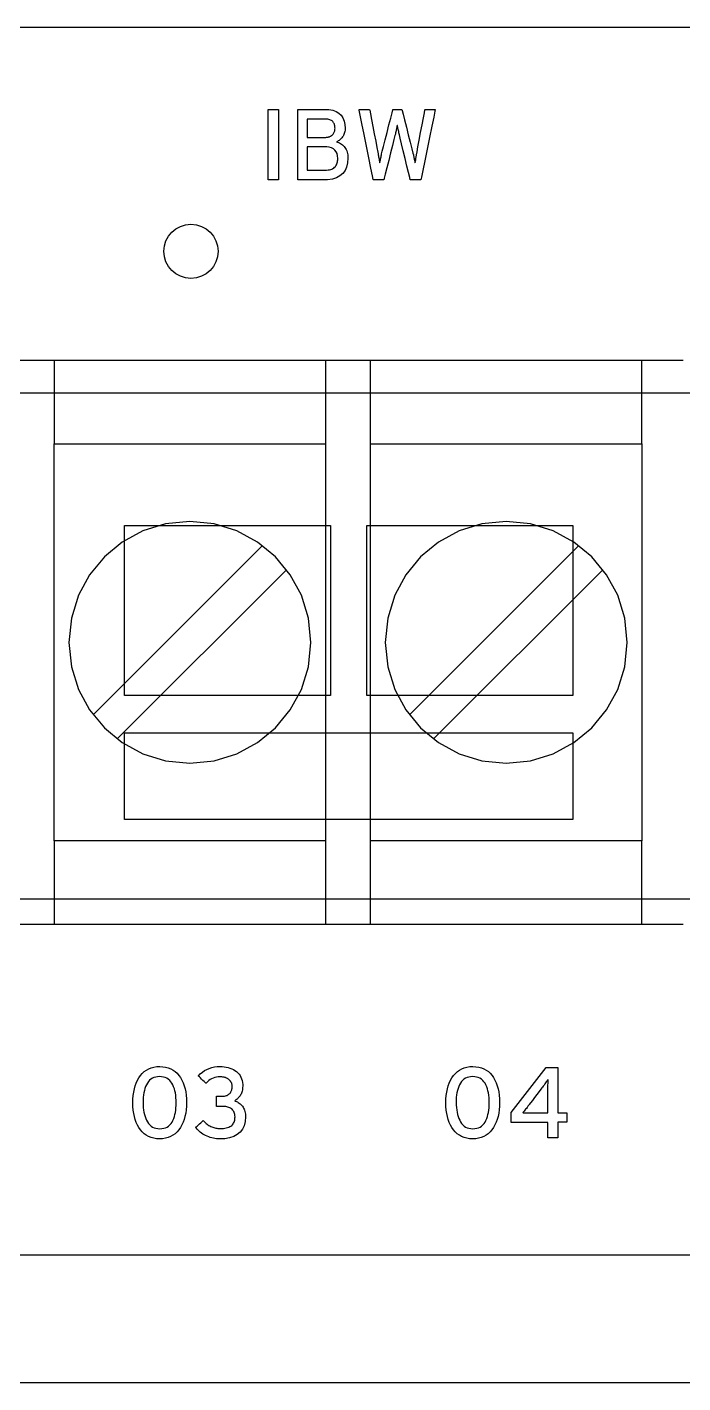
# Model space of a CAD drawing. Extents: x 1 to 47.7, y 0.2 to 33.3.
# Drawn here: x 27.581 to 28.488, y 10.156 to 12.033 of the extents above; entities that cross this region are included whole.
import ezdxf

# ---------------------------------------------------------------- set-up
doc = ezdxf.new("R2010")
doc.units = 0
doc.header["$MEASUREMENT"] = 0
for name, color, linetype in [('1_1__SCREW_TERMINAL_BLOCK_', 7, 'CONTINUOUS'), ('1_2__CONNECTORIZED_RELAY__', 7, 'CONTINUOUS'), ('4_0_____DWG', 7, 'CONTINUOUS')]:
    doc.layers.add(name, color=color, linetype=linetype)

msp = doc.modelspace()

# ---------------------------------------------------------------- linework, layer by layer
at = {"layer": '1_1__SCREW_TERMINAL_BLOCK_'}
for points in [[(28.4887, 11.5711), (28.3373, 11.5711), (28.0249, 11.5711), (27.7125, 11.5711), (27.5611, 11.5711)], [(27.6187, 11.5711), (27.6187, 11.4561)], [(27.9937, 11.5711), (27.9937, 11.4561)], [(28.0562, 11.4561), (28.0562, 11.5711)], [(28.4312, 11.4561), (28.4312, 11.5711)], [(27.9937, 10.9062), (27.6187, 10.9062), (27.6187, 11.4561), (27.9937, 11.4561), (27.9937, 10.9062)], [(28.4312, 10.9062), (28.0562, 10.9062), (28.0562, 11.4561), (28.4312, 11.4561), (28.4312, 10.9062)], [(27.6723, 11.0809), (27.9066, 11.3151)], [(28.1098, 11.0809), (28.3441, 11.3151)], [(27.94, 11.2817), (27.7057, 11.0474)], [(28.3775, 11.2817), (28.1432, 11.0474)], [(27.6187, 10.9062), (27.6187, 10.7912)], [(27.9937, 10.9062), (27.9937, 10.7912)], [(28.0562, 10.7912), (28.0562, 10.9062)], [(28.4312, 10.7912), (28.4312, 10.9062)], [(27.5611, 10.7912), (27.7125, 10.7912), (28.0249, 10.7912), (28.3373, 10.7912), (28.4887, 10.7912)]]:
    msp.add_lwpolyline(points, dxfattribs=at)
for points in [[(27.9736, 11.1811), (27.9702, 11.2148), (27.9604, 11.2462), (27.945, 11.2747), (27.9245, 11.2995), (27.8998, 11.3199), (27.8713, 11.3354), (27.8399, 11.3451), (27.8061, 11.3486), (27.7724, 11.3451), (27.741, 11.3354), (27.7126, 11.3199), (27.6879, 11.2995), (27.6674, 11.2747), (27.652, 11.2462), (27.6423, 11.2148), (27.6389, 11.1811), (27.6423, 11.1474), (27.652, 11.116), (27.6674, 11.0876), (27.6879, 11.0628), (27.7126, 11.0423), (27.741, 11.0269), (27.7724, 11.0171), (27.8061, 11.0137), (27.8399, 11.0171), (27.8713, 11.0269), (27.8998, 11.0423), (27.9245, 11.0628), (27.945, 11.0876), (27.9604, 11.116), (27.9702, 11.1474)], [(28.4111, 11.1811), (28.4077, 11.2148), (28.3979, 11.2462), (28.3825, 11.2747), (28.3621, 11.2995), (28.3373, 11.3199), (28.3088, 11.3354), (28.2774, 11.3451), (28.2437, 11.3486), (28.21, 11.3451), (28.1786, 11.3354), (28.1502, 11.3199), (28.1254, 11.2995), (28.105, 11.2747), (28.0895, 11.2462), (28.0798, 11.2148), (28.0764, 11.1811), (28.0798, 11.1474), (28.0895, 11.116), (28.105, 11.0876), (28.1254, 11.0628), (28.1502, 11.0423), (28.1786, 11.0269), (28.21, 11.0171), (28.2437, 11.0137), (28.2774, 11.0171), (28.3088, 11.0269), (28.3373, 11.0423), (28.3621, 11.0628), (28.3825, 11.0876), (28.3979, 11.116), (28.4077, 11.1474)]]:
    msp.add_lwpolyline(points, close=True, dxfattribs=at)
at = {"layer": '1_2__CONNECTORIZED_RELAY__'}
for points in [[(28.504, 11.526), (28.2071, 11.526), (27.9042, 11.526), (27.7552, 11.526), (27.6103, 11.526), (27.4713, 11.526)], [(28.0008, 11.1077), (27.7158, 11.1077), (27.7158, 11.3427), (28.0008, 11.3427), (28.0008, 11.1077)], [(28.3358, 11.1077), (28.0508, 11.1077), (28.0508, 11.3427), (28.3358, 11.3427), (28.3358, 11.1077)], [(28.3358, 10.936), (27.7158, 10.936), (27.7158, 11.056), (28.3358, 11.056), (28.3358, 10.936)], [(27.5478, 10.8259), (27.8447, 10.8259), (28.1475, 10.8259), (28.2965, 10.8259), (28.4414, 10.8259), (28.5804, 10.8259)]]:
    msp.add_lwpolyline(points, dxfattribs=at)
at = {"layer": '4_0_____DWG'}
for points in [[(27.5588, 12.0327), (27.6118, 12.0327), (27.6657, 12.0327), (27.7205, 12.0327), (27.7761, 12.0327), (27.8326, 12.0327), (27.8899, 12.0327), (27.948, 12.0327), (28.0069, 12.0327), (28.0665, 12.0327), (28.127, 12.0327), (28.1882, 12.0327), (28.2502, 12.0327), (28.3763, 12.0327), (28.5053, 12.0327)], [(27.9147, 11.8214), (27.9147, 11.9186), (27.9288, 11.9186), (27.9288, 11.8214), (27.9147, 11.8214)], [(28.315, 10.5172), (28.315, 10.4954), (28.3013, 10.4954), (28.3013, 10.5167), (28.2504, 10.5167), (28.2504, 10.5306), (28.2989, 10.5925), (28.315, 10.5925), (28.315, 10.53), (28.3275, 10.53), (28.3275, 10.5172), (28.315, 10.5172)], [(28.5053, 10.3327), (28.3763, 10.3327), (28.2502, 10.3327), (28.1882, 10.3327), (28.127, 10.3327), (28.0665, 10.3327), (28.0069, 10.3327), (27.948, 10.3327), (27.8899, 10.3327), (27.8326, 10.3327), (27.7761, 10.3327), (27.7205, 10.3327), (27.6657, 10.3327), (27.6118, 10.3327), (27.5588, 10.3327)], [(28.5245, 10.1561), (28.4522, 10.1561), (28.3807, 10.1561), (28.3101, 10.1561), (28.2404, 10.1561), (28.1715, 10.1561), (28.1035, 10.1561), (28.0364, 10.1561), (27.9701, 10.1561), (27.9048, 10.1561), (27.8405, 10.1561), (27.777, 10.1561), (27.7146, 10.1561), (27.6531, 10.1561), (27.5925, 10.1561), (27.533, 10.1561)]]:
    msp.add_lwpolyline(points, dxfattribs=at)
for points in [[(28.0249, 11.8512), (28.0244, 11.8447), (28.023, 11.8389), (28.0208, 11.834), (28.0177, 11.8299), (28.0138, 11.8266), (28.0089, 11.8241), (28.0033, 11.8224), (27.9967, 11.8215), (27.9925, 11.8214), (27.9899, 11.8214), (27.9853, 11.8214), (27.9794, 11.8214), (27.973, 11.8214), (27.9666, 11.8214), (27.9611, 11.8214), (27.9571, 11.8214), (27.9554, 11.8214), (27.9553, 11.8243), (27.9553, 11.8335), (27.9553, 11.8472), (27.9553, 11.8634), (27.9553, 11.8804), (27.9553, 11.8962), (27.9553, 11.909), (27.9553, 11.9169), (27.9555, 11.9186), (27.9579, 11.9186), (27.9624, 11.9186), (27.9684, 11.9186), (27.9751, 11.9186), (27.9817, 11.9186), (27.9876, 11.9186), (27.9919, 11.9186), (27.994, 11.9186), (27.9986, 11.9184), (28.0039, 11.9175), (28.0084, 11.9159), (28.0123, 11.9136), (28.0155, 11.9107), (28.0179, 11.907), (28.0197, 11.9027), (28.0207, 11.8977), (28.0211, 11.893), (28.021, 11.8913), (28.0208, 11.8898), (28.0206, 11.8882), (28.0202, 11.8868), (28.0198, 11.8854), (28.0193, 11.8841), (28.0187, 11.8828), (28.018, 11.8817), (28.0172, 11.8806), (28.0164, 11.8795), (28.0155, 11.8785), (28.0145, 11.8776), (28.0135, 11.8767), (28.0125, 11.8759), (28.0113, 11.8752), (28.0102, 11.8745), (28.0092, 11.8739), (28.0106, 11.8735), (28.0119, 11.873), (28.0133, 11.8723), (28.0146, 11.8716), (28.0158, 11.8708), (28.0171, 11.8698), (28.0183, 11.8687), (28.0194, 11.8675), (28.0206, 11.8662), (28.0216, 11.8648), (28.0224, 11.8632), (28.0232, 11.8615), (28.0238, 11.8597), (28.0243, 11.8578), (28.0246, 11.8557), (28.0248, 11.8535)], [(28.1257, 11.8214), (28.1252, 11.8214), (28.1238, 11.8214), (28.1217, 11.8214), (28.1193, 11.8214), (28.1168, 11.8214), (28.1145, 11.8214), (28.1126, 11.8214), (28.1113, 11.8214), (28.111, 11.8215), (28.1102, 11.8247), (28.1086, 11.8313), (28.1064, 11.8404), (28.1039, 11.8508), (28.1013, 11.8615), (28.099, 11.8712), (28.0972, 11.8789), (28.0961, 11.8834), (28.0957, 11.8849), (28.0953, 11.8865), (28.095, 11.8881), (28.0946, 11.8896), (28.0943, 11.8911), (28.094, 11.8925), (28.0937, 11.8939), (28.0934, 11.8953), (28.0932, 11.8966), (28.0929, 11.8963), (28.0926, 11.8949), (28.0924, 11.8935), (28.092, 11.8921), (28.0917, 11.8907), (28.0914, 11.8892), (28.0911, 11.8876), (28.0907, 11.8861), (28.0904, 11.8845), (28.0899, 11.8826), (28.0885, 11.8771), (28.0864, 11.8688), (28.0839, 11.8587), (28.0812, 11.848), (28.0786, 11.8379), (28.0764, 11.8293), (28.0749, 11.8234), (28.0744, 11.8214), (28.0739, 11.8214), (28.0724, 11.8214), (28.0704, 11.8214), (28.0681, 11.8214), (28.0656, 11.8214), (28.0633, 11.8214), (28.0615, 11.8214), (28.0603, 11.8214), (28.0599, 11.8217), (28.0589, 11.8269), (28.0567, 11.8374), (28.0538, 11.8517), (28.0505, 11.8678), (28.0472, 11.8842), (28.0442, 11.8991), (28.0418, 11.9108), (28.0404, 11.9176), (28.0403, 11.9186), (28.0413, 11.9186), (28.043, 11.9186), (28.0453, 11.9186), (28.0477, 11.9186), (28.0502, 11.9186), (28.0524, 11.9186), (28.054, 11.9186), (28.0548, 11.9186), (28.0551, 11.9175), (28.056, 11.9127), (28.0575, 11.9049), (28.0593, 11.8953), (28.0613, 11.8849), (28.0632, 11.8748), (28.0649, 11.8661), (28.0661, 11.8598), (28.0666, 11.8572), (28.0668, 11.8559), (28.0671, 11.8545), (28.0673, 11.8531), (28.0676, 11.8517), (28.0678, 11.8502), (28.0681, 11.8487), (28.0683, 11.8473), (28.0685, 11.8458), (28.0688, 11.8446), (28.0691, 11.8461), (28.0694, 11.8475), (28.0697, 11.849), (28.07, 11.8504), (28.0703, 11.8519), (28.0706, 11.8533), (28.0709, 11.8547), (28.0712, 11.8561), (28.0714, 11.8573), (28.0723, 11.8608), (28.0741, 11.8676), (28.0764, 11.8767), (28.079, 11.887), (28.0816, 11.8974), (28.084, 11.9067), (28.0858, 11.914), (28.0869, 11.9181), (28.0871, 11.9186), (28.088, 11.9186), (28.0895, 11.9186), (28.0914, 11.9186), (28.0935, 11.9186), (28.0956, 11.9186), (28.0974, 11.9186), (28.0988, 11.9186), (28.0994, 11.9186), (28.0998, 11.9173), (28.1011, 11.9122), (28.1031, 11.9041), (28.1056, 11.8942), (28.1083, 11.8835), (28.1109, 11.8732), (28.1131, 11.8644), (28.1146, 11.8582), (28.1153, 11.8557), (28.1155, 11.8546), (28.1158, 11.8534), (28.1161, 11.8522), (28.1164, 11.8509), (28.1166, 11.8496), (28.1169, 11.8483), (28.1172, 11.847), (28.1174, 11.8456), (28.1177, 11.8447), (28.118, 11.8461), (28.1182, 11.8476), (28.1185, 11.849), (28.1187, 11.8503), (28.1189, 11.8516), (28.1191, 11.8528), (28.1193, 11.854), (28.1195, 11.8551), (28.1197, 11.8561), (28.1204, 11.8599), (28.1217, 11.867), (28.1235, 11.8764), (28.1254, 11.8869), (28.1274, 11.8975), (28.1292, 11.9069), (28.1306, 11.9142), (28.1313, 11.9182), (28.1316, 11.9186), (28.1326, 11.9186), (28.1343, 11.9186), (28.1365, 11.9186), (28.1389, 11.9186), (28.1413, 11.9186), (28.1433, 11.9186), (28.1448, 11.9186), (28.1456, 11.9186), (28.1451, 11.9164), (28.1434, 11.9082), (28.1408, 11.8954), (28.1377, 11.88), (28.1343, 11.8635), (28.1311, 11.8477), (28.1283, 11.8342), (28.1264, 11.8249)], [(28.007, 11.8926), (28.0069, 11.8938), (28.0068, 11.895), (28.0066, 11.8962), (28.0063, 11.8973), (28.006, 11.8984), (28.0056, 11.8994), (28.005, 11.9004), (28.0045, 11.9013), (28.0037, 11.9021), (28.0029, 11.9028), (28.0019, 11.9035), (28.0008, 11.904), (27.9997, 11.9044), (27.9984, 11.9048), (27.997, 11.9051), (27.9955, 11.9052), (27.9939, 11.9053), (27.9929, 11.9053), (27.9904, 11.9053), (27.9867, 11.9053), (27.9824, 11.9053), (27.978, 11.9053), (27.9739, 11.9053), (27.9707, 11.9053), (27.9689, 11.9053), (27.9686, 11.9051), (27.9686, 11.9032), (27.9686, 11.9001), (27.9686, 11.896), (27.9686, 11.8916), (27.9686, 11.8873), (27.9686, 11.8837), (27.9686, 11.8811), (27.9686, 11.8801), (27.9696, 11.8801), (27.9722, 11.8801), (27.9759, 11.8801), (27.9802, 11.8801), (27.9846, 11.8801), (27.9886, 11.8801), (27.9918, 11.8801), (27.9936, 11.8801), (27.9943, 11.8801), (27.9951, 11.8802), (27.9959, 11.8802), (27.9967, 11.8803), (27.9974, 11.8805), (27.9981, 11.8806), (27.9987, 11.8808), (27.9994, 11.881), (27.9999, 11.8813), (28.0005, 11.8816), (28.001, 11.8818), (28.0016, 11.8821), (28.0021, 11.8825), (28.0025, 11.8828), (28.003, 11.8831), (28.0034, 11.8835), (28.0038, 11.8839), (28.0044, 11.8845), (28.005, 11.8853), (28.0055, 11.8862), (28.0059, 11.8872), (28.0063, 11.8882), (28.0066, 11.8892), (28.0068, 11.8903), (28.0069, 11.8914)], [(28.0108, 11.8508), (28.0105, 11.8544), (28.0098, 11.8576), (28.0086, 11.8602), (28.0069, 11.8625), (28.0047, 11.8643), (28.0021, 11.8656), (27.999, 11.8665), (27.9955, 11.867), (27.9937, 11.867), (27.9915, 11.867), (27.988, 11.867), (27.9837, 11.867), (27.9791, 11.867), (27.9748, 11.867), (27.9713, 11.867), (27.9691, 11.867), (27.9686, 11.8668), (27.9686, 11.8648), (27.9686, 11.8608), (27.9686, 11.8556), (27.9686, 11.8499), (27.9686, 11.8442), (27.9686, 11.8394), (27.9686, 11.836), (27.9686, 11.8347), (27.9696, 11.8347), (27.9723, 11.8347), (27.9761, 11.8347), (27.9805, 11.8347), (27.9849, 11.8347), (27.989, 11.8347), (27.9921, 11.8347), (27.9937, 11.8347), (27.9952, 11.8347), (27.9973, 11.8349), (27.9992, 11.8352), (28.001, 11.8356), (28.0026, 11.8361), (28.004, 11.8368), (28.0053, 11.8376), (28.0064, 11.8386), (28.0074, 11.8396), (28.0082, 11.8407), (28.0089, 11.8419), (28.0095, 11.8432), (28.01, 11.8446), (28.0104, 11.846), (28.0106, 11.8475), (28.0108, 11.8491)], [(27.8452, 11.7224), (27.8444, 11.7148), (27.8422, 11.7078), (27.8388, 11.7014), (27.8342, 11.6959), (27.8286, 11.6913), (27.8223, 11.6878), (27.8152, 11.6857), (27.8077, 11.6849), (27.8001, 11.6857), (27.7931, 11.6878), (27.7867, 11.6913), (27.7812, 11.6959), (27.7766, 11.7014), (27.7731, 11.7078), (27.7709, 11.7148), (27.7702, 11.7224), (27.7709, 11.7299), (27.7731, 11.737), (27.7766, 11.7434), (27.7812, 11.7489), (27.7867, 11.7535), (27.7931, 11.7569), (27.8001, 11.7591), (27.8077, 11.7599), (27.8152, 11.7591), (27.8223, 11.7569), (27.8286, 11.7535), (27.8342, 11.7489), (27.8388, 11.7434), (27.8422, 11.737), (27.8444, 11.7299)], [(27.8015, 10.5441), (27.8014, 10.539), (27.801, 10.5341), (27.8004, 10.5294), (27.7994, 10.525), (27.7983, 10.5208), (27.7968, 10.5168), (27.7952, 10.5131), (27.7932, 10.5096), (27.791, 10.5064), (27.7885, 10.5035), (27.7858, 10.501), (27.7828, 10.4989), (27.7796, 10.4971), (27.7761, 10.4957), (27.7724, 10.4947), (27.7685, 10.4941), (27.7643, 10.4938), (27.7601, 10.4941), (27.7562, 10.4947), (27.7525, 10.4957), (27.7491, 10.4971), (27.7459, 10.4988), (27.743, 10.5009), (27.7403, 10.5034), (27.7378, 10.5063), (27.7356, 10.5095), (27.7337, 10.5129), (27.732, 10.5166), (27.7305, 10.5205), (27.7294, 10.5247), (27.7285, 10.5291), (27.7278, 10.5337), (27.7274, 10.5387), (27.7273, 10.5438), (27.7274, 10.549), (27.7278, 10.5539), (27.7285, 10.5586), (27.7294, 10.563), (27.7306, 10.5673), (27.732, 10.5712), (27.7337, 10.5749), (27.7357, 10.5784), (27.738, 10.5816), (27.7404, 10.5845), (27.7432, 10.587), (27.7461, 10.5892), (27.7493, 10.5909), (27.7528, 10.5923), (27.7565, 10.5933), (27.7604, 10.5939), (27.7645, 10.5941), (27.7687, 10.5938), (27.7727, 10.5932), (27.7764, 10.5922), (27.7798, 10.5909), (27.783, 10.5892), (27.786, 10.5871), (27.7887, 10.5846), (27.7911, 10.5818), (27.7933, 10.5786), (27.7952, 10.5751), (27.7969, 10.5714), (27.7983, 10.5675), (27.7995, 10.5633), (27.8004, 10.5589), (27.801, 10.5542), (27.8014, 10.5493)], [(27.8833, 10.5242), (27.8827, 10.5178), (27.8813, 10.5121), (27.879, 10.5072), (27.8758, 10.503), (27.8718, 10.4997), (27.8669, 10.497), (27.8611, 10.4952), (27.8544, 10.4941), (27.8477, 10.4938), (27.8454, 10.4939), (27.8431, 10.4941), (27.8409, 10.4944), (27.8387, 10.4948), (27.8365, 10.4954), (27.8344, 10.496), (27.8322, 10.4967), (27.8301, 10.4975), (27.828, 10.4984), (27.826, 10.4994), (27.8241, 10.5005), (27.8223, 10.5017), (27.8206, 10.503), (27.819, 10.5044), (27.8175, 10.5058), (27.8161, 10.5073), (27.8148, 10.509), (27.8142, 10.51), (27.8149, 10.5106), (27.8161, 10.5116), (27.8177, 10.513), (27.8195, 10.5146), (27.8213, 10.5162), (27.8229, 10.5176), (27.8241, 10.5187), (27.8248, 10.5193), (27.8255, 10.5186), (27.8266, 10.5174), (27.8277, 10.5163), (27.8288, 10.5153), (27.83, 10.5143), (27.8312, 10.5134), (27.8325, 10.5126), (27.8338, 10.5118), (27.8351, 10.5111), (27.8365, 10.5105), (27.8379, 10.51), (27.8393, 10.5095), (27.8407, 10.5091), (27.8421, 10.5088), (27.8436, 10.5085), (27.845, 10.5083), (27.8464, 10.5082), (27.8478, 10.5082), (27.8502, 10.5082), (27.8525, 10.5084), (27.8546, 10.5086), (27.8566, 10.509), (27.8584, 10.5095), (27.8601, 10.5101), (27.8616, 10.5108), (27.8629, 10.5116), (27.8641, 10.5125), (27.865, 10.5135), (27.8659, 10.5146), (27.8667, 10.5157), (27.8673, 10.517), (27.8678, 10.5183), (27.8682, 10.5197), (27.8685, 10.5212), (27.8686, 10.5228), (27.8687, 10.5245), (27.8686, 10.5261), (27.8683, 10.5276), (27.868, 10.5291), (27.8676, 10.5304), (27.867, 10.5316), (27.8663, 10.5328), (27.8655, 10.5338), (27.8646, 10.5348), (27.8636, 10.5356), (27.8625, 10.5363), (27.8613, 10.5369), (27.86, 10.5375), (27.8587, 10.5379), (27.8572, 10.5383), (27.8557, 10.5385), (27.8542, 10.5387), (27.8525, 10.5388), (27.8515, 10.5388), (27.8509, 10.5388), (27.8499, 10.5388), (27.8486, 10.5388), (27.8472, 10.5388), (27.8457, 10.5388), (27.8444, 10.5388), (27.8434, 10.5388), (27.8428, 10.5388), (27.8428, 10.539), (27.8428, 10.54), (27.8428, 10.5417), (27.8428, 10.5439), (27.8428, 10.5462), (27.8428, 10.5485), (27.8428, 10.5506), (27.8428, 10.5521), (27.8428, 10.5529), (27.8429, 10.5529), (27.8436, 10.5529), (27.8447, 10.5529), (27.8461, 10.5529), (27.8475, 10.5529), (27.8489, 10.5529), (27.8502, 10.5529), (27.8511, 10.5529), (27.8514, 10.5529), (27.8527, 10.553), (27.8541, 10.5531), (27.8554, 10.5533), (27.8567, 10.5537), (27.8578, 10.5541), (27.8589, 10.5547), (27.8598, 10.5553), (27.8607, 10.5561), (27.8615, 10.5569), (27.8622, 10.5578), (27.8628, 10.5588), (27.8633, 10.5597), (27.8638, 10.5607), (27.8641, 10.5618), (27.8644, 10.5629), (27.8646, 10.564), (27.8647, 10.5652), (27.8647, 10.5664), (27.8647, 10.5668), (27.8647, 10.5673), (27.8647, 10.5678), (27.8646, 10.5683), (27.8645, 10.5688), (27.8644, 10.5694), (27.8643, 10.5699), (27.8642, 10.5704), (27.864, 10.5709), (27.8638, 10.5715), (27.8635, 10.572), (27.8632, 10.5725), (27.8629, 10.573), (27.8626, 10.5735), (27.8622, 10.5739), (27.8618, 10.5744), (27.8614, 10.5748), (27.8609, 10.5753), (27.8604, 10.5757), (27.8599, 10.5762), (27.8594, 10.5766), (27.8588, 10.577), (27.8581, 10.5774), (27.8575, 10.5777), (27.8568, 10.5781), (27.8561, 10.5784), (27.8553, 10.5787), (27.8544, 10.5789), (27.8536, 10.5791), (27.8526, 10.5793), (27.8517, 10.5794), (27.8506, 10.5796), (27.8496, 10.5796), (27.8485, 10.5797), (27.8473, 10.5797), (27.8453, 10.5796), (27.8429, 10.5793), (27.8406, 10.5788), (27.8384, 10.5781), (27.8363, 10.5771), (27.8342, 10.5759), (27.8323, 10.5745), (27.8304, 10.5728), (27.8286, 10.5709), (27.8281, 10.5709), (27.8272, 10.5718), (27.8258, 10.5732), (27.8241, 10.5748), (27.8224, 10.5765), (27.8207, 10.5782), (27.8193, 10.5796), (27.8183, 10.5806), (27.8179, 10.5809), (27.8206, 10.5837), (27.8235, 10.5862), (27.8265, 10.5883), (27.8297, 10.5901), (27.833, 10.5915), (27.8365, 10.5927), (27.8401, 10.5935), (27.8439, 10.5939), (27.8476, 10.5941), (27.8507, 10.594), (27.8536, 10.5937), (27.8564, 10.5932), (27.859, 10.5926), (27.8616, 10.5918), (27.864, 10.5908), (27.8664, 10.5897), (27.8686, 10.5884), (27.8706, 10.5869), (27.8725, 10.5852), (27.8742, 10.5834), (27.8756, 10.5814), (27.8768, 10.5793), (27.8778, 10.577), (27.8785, 10.5746), (27.879, 10.572), (27.8793, 10.5693), (27.8794, 10.5669), (27.8792, 10.565), (27.8791, 10.5633), (27.8788, 10.5616), (27.8785, 10.56), (27.8781, 10.5585), (27.8776, 10.5572), (27.877, 10.5559), (27.8764, 10.5547), (27.8757, 10.5536), (27.8749, 10.5525), (27.8741, 10.5515), (27.8732, 10.5506), (27.8723, 10.5497), (27.8714, 10.5488), (27.8704, 10.548), (27.8694, 10.5473), (27.8683, 10.5466), (27.869, 10.5461), (27.8705, 10.5456), (27.8719, 10.545), (27.8732, 10.5443), (27.8745, 10.5434), (27.8757, 10.5425), (27.8768, 10.5415), (27.8778, 10.5403), (27.8788, 10.5391), (27.8797, 10.5378), (27.8805, 10.5364), (27.8812, 10.535), (27.8818, 10.5334), (27.8823, 10.5318), (27.8827, 10.53), (27.883, 10.5282), (27.8832, 10.5262)], [(28.2345, 10.5441), (28.2344, 10.539), (28.234, 10.5341), (28.2334, 10.5294), (28.2324, 10.525), (28.2313, 10.5208), (28.2298, 10.5168), (28.2281, 10.5131), (28.2262, 10.5096), (28.224, 10.5064), (28.2215, 10.5035), (28.2188, 10.501), (28.2158, 10.4989), (28.2126, 10.4971), (28.2091, 10.4957), (28.2054, 10.4947), (28.2015, 10.4941), (28.1973, 10.4938), (28.1931, 10.4941), (28.1892, 10.4947), (28.1855, 10.4957), (28.1821, 10.4971), (28.1789, 10.4988), (28.176, 10.5009), (28.1733, 10.5034), (28.1708, 10.5063), (28.1686, 10.5095), (28.1666, 10.5129), (28.1649, 10.5166), (28.1635, 10.5205), (28.1623, 10.5247), (28.1614, 10.5291), (28.1608, 10.5337), (28.1604, 10.5387), (28.1603, 10.5438), (28.1604, 10.549), (28.1608, 10.5539), (28.1615, 10.5586), (28.1624, 10.563), (28.1636, 10.5673), (28.165, 10.5712), (28.1667, 10.5749), (28.1687, 10.5784), (28.171, 10.5816), (28.1734, 10.5845), (28.1762, 10.587), (28.1791, 10.5892), (28.1823, 10.5909), (28.1858, 10.5923), (28.1894, 10.5933), (28.1934, 10.5939), (28.1975, 10.5941), (28.2017, 10.5938), (28.2057, 10.5932), (28.2094, 10.5922), (28.2128, 10.5909), (28.216, 10.5892), (28.219, 10.5871), (28.2217, 10.5846), (28.2241, 10.5818), (28.2263, 10.5786), (28.2282, 10.5751), (28.2299, 10.5714), (28.2313, 10.5675), (28.2325, 10.5633), (28.2334, 10.5589), (28.234, 10.5542), (28.2344, 10.5493)], [(27.7873, 10.5438), (27.7872, 10.5475), (27.787, 10.5509), (27.7866, 10.5542), (27.7861, 10.5574), (27.7855, 10.5604), (27.7847, 10.5633), (27.7837, 10.566), (27.7826, 10.5685), (27.7814, 10.5709), (27.7799, 10.573), (27.7783, 10.5748), (27.7764, 10.5764), (27.7744, 10.5777), (27.7721, 10.5787), (27.7697, 10.5794), (27.7671, 10.5798), (27.7643, 10.58), (27.7615, 10.5798), (27.7589, 10.5794), (27.7565, 10.5787), (27.7543, 10.5777), (27.7523, 10.5764), (27.7505, 10.5749), (27.7489, 10.5731), (27.7474, 10.571), (27.7462, 10.5687), (27.745, 10.5662), (27.7441, 10.5635), (27.7433, 10.5607), (27.7426, 10.5577), (27.7421, 10.5546), (27.7418, 10.5512), (27.7416, 10.5478), (27.7415, 10.5441), (27.7416, 10.5405), (27.7418, 10.5371), (27.7422, 10.5338), (27.7427, 10.5307), (27.7434, 10.5277), (27.7443, 10.5249), (27.7453, 10.5222), (27.7464, 10.5197), (27.7477, 10.5173), (27.7491, 10.5151), (27.7508, 10.5132), (27.7526, 10.5116), (27.7546, 10.5103), (27.7568, 10.5093), (27.7592, 10.5085), (27.7618, 10.5081), (27.7645, 10.5079), (27.7674, 10.5081), (27.77, 10.5085), (27.7724, 10.5093), (27.7746, 10.5103), (27.7766, 10.5116), (27.7785, 10.5132), (27.7801, 10.515), (27.7815, 10.5172), (27.7828, 10.5195), (27.7838, 10.522), (27.7847, 10.5247), (27.7855, 10.5275), (27.7862, 10.5304), (27.7867, 10.5335), (27.787, 10.5368), (27.7872, 10.5402)], [(28.2203, 10.5438), (28.2202, 10.5475), (28.22, 10.5509), (28.2196, 10.5542), (28.2191, 10.5574), (28.2185, 10.5604), (28.2177, 10.5633), (28.2167, 10.566), (28.2156, 10.5685), (28.2144, 10.5709), (28.2129, 10.573), (28.2112, 10.5748), (28.2094, 10.5764), (28.2074, 10.5777), (28.2051, 10.5787), (28.2027, 10.5794), (28.2001, 10.5798), (28.1973, 10.58), (28.1945, 10.5798), (28.1919, 10.5794), (28.1895, 10.5787), (28.1873, 10.5777), (28.1853, 10.5764), (28.1835, 10.5749), (28.1819, 10.5731), (28.1804, 10.571), (28.1792, 10.5687), (28.178, 10.5662), (28.1771, 10.5635), (28.1763, 10.5607), (28.1756, 10.5577), (28.1751, 10.5546), (28.1747, 10.5512), (28.1745, 10.5478), (28.1745, 10.5441), (28.1746, 10.5405), (28.1748, 10.5371), (28.1752, 10.5338), (28.1757, 10.5307), (28.1764, 10.5277), (28.1773, 10.5249), (28.1782, 10.5222), (28.1794, 10.5197), (28.1807, 10.5173), (28.1821, 10.5151), (28.1838, 10.5132), (28.1856, 10.5116), (28.1876, 10.5103), (28.1898, 10.5093), (28.1922, 10.5085), (28.1948, 10.5081), (28.1975, 10.5079), (28.2003, 10.5081), (28.203, 10.5085), (28.2054, 10.5093), (28.2076, 10.5103), (28.2096, 10.5116), (28.2114, 10.5132), (28.2131, 10.515), (28.2145, 10.5172), (28.2157, 10.5195), (28.2168, 10.522), (28.2177, 10.5247), (28.2185, 10.5275), (28.2191, 10.5304), (28.2196, 10.5335), (28.22, 10.5368), (28.2202, 10.5402)], [(28.3017, 10.5762), (28.3009, 10.5751), (28.3001, 10.5739), (28.2992, 10.5726), (28.2982, 10.5713), (28.2972, 10.5699), (28.2961, 10.5684), (28.295, 10.5669), (28.2938, 10.5653), (28.293, 10.5643), (28.2916, 10.5625), (28.2892, 10.5593), (28.2863, 10.5554), (28.283, 10.5512), (28.28, 10.5471), (28.2774, 10.5437), (28.2757, 10.5414), (28.275, 10.5405), (28.2738, 10.539), (28.2727, 10.5375), (28.2716, 10.5361), (28.2705, 10.5348), (28.2694, 10.5336), (28.2684, 10.5324), (28.2675, 10.5312), (28.2665, 10.5302), (28.2674, 10.5299), (28.269, 10.5299), (28.2706, 10.5299), (28.2724, 10.5299), (28.2742, 10.5299), (28.276, 10.5299), (28.278, 10.53), (28.28, 10.53), (28.2815, 10.53), (28.2827, 10.53), (28.285, 10.53), (28.2881, 10.53), (28.2916, 10.53), (28.2951, 10.53), (28.2981, 10.53), (28.3003, 10.53), (28.3013, 10.53), (28.3013, 10.5308), (28.3013, 10.5335), (28.3013, 10.5376), (28.3013, 10.5424), (28.3013, 10.5474), (28.3013, 10.5521), (28.3013, 10.5558), (28.3013, 10.558), (28.3013, 10.5594), (28.3014, 10.5618), (28.3014, 10.5641), (28.3015, 10.5663), (28.3015, 10.5685), (28.3016, 10.5705), (28.3016, 10.5725), (28.3017, 10.5744)]]:
    msp.add_lwpolyline(points, close=True, dxfattribs=at)

doc.saveas('drawing.dxf')
